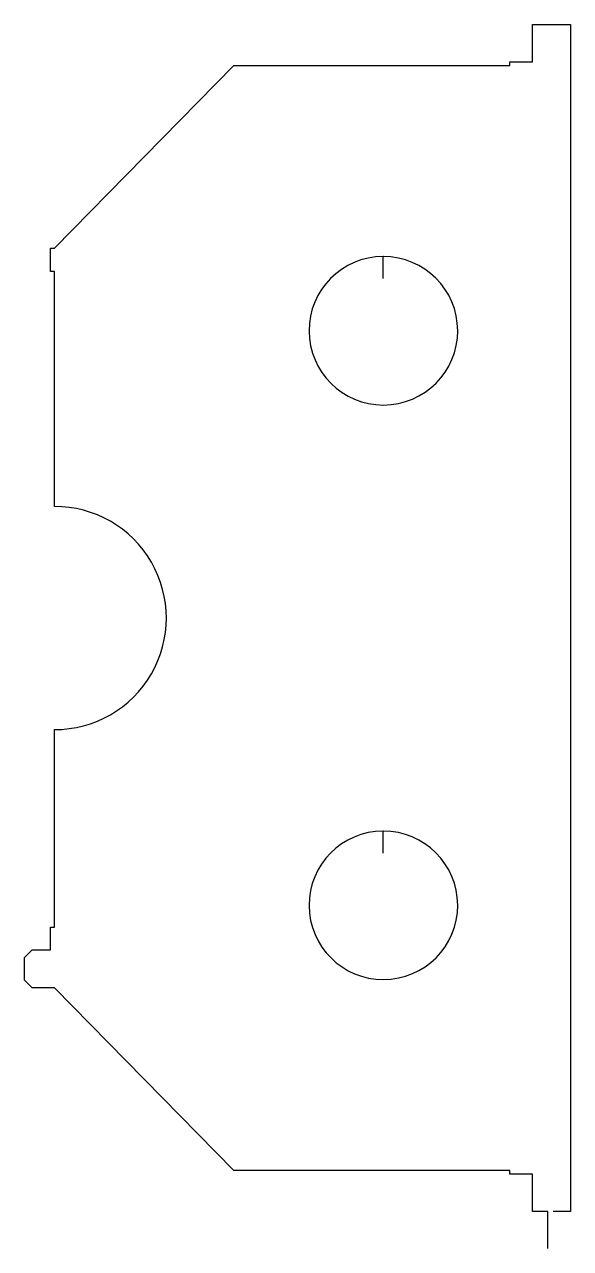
# Model space of a CAD drawing. Extents: x 62 to 135, y 1318 to 1482.
import ezdxf

# ---------------------------------------------------------------- set-up
doc = ezdxf.new("R2010")
doc.units = 0

msp = doc.modelspace()

# ---------------------------------------------------------------- linework, layer by layer
for p, q in [((129.95, 1477.05), (129.95, 1482.05)), ((129.95, 1482.05), (135.05, 1482.05)), ((135.05, 1482.05), (135.05, 1322.95)), ((65.98, 1452.05), (89.98, 1476.55)), ((89.98, 1476.55), (126.95, 1476.55)), ((126.95, 1476.55), (126.95, 1477.05)), ((126.95, 1477.05), (129.95, 1477.05)), ((65.45, 1448.95), (65.45, 1452.05)), ((65.45, 1452.05), (65.98, 1452.05)), ((109.95, 1448), (109.95, 1450.95)), ((65.95, 1448.95), (65.45, 1448.95)), ((65.95, 1417.45), (65.95, 1448.95)), ((65.95, 1361.05), (65.95, 1387.55)), ((109.95, 1371), (109.95, 1373.95)), ((65.45, 1358.05), (65.45, 1361.05)), ((65.45, 1361.05), (65.95, 1361.05)), ((61.95, 1357.02), (62.98, 1358.05)), ((61.95, 1353.98), (61.95, 1357.02)), ((62.98, 1358.05), (65.45, 1358.05)), ((62.98, 1352.95), (61.95, 1353.98)), ((65.98, 1352.95), (62.98, 1352.95)), ((89.98, 1328.45), (65.98, 1352.95)), ((126.95, 1328.45), (89.98, 1328.45)), ((126.95, 1327.95), (126.95, 1328.45)), ((129.95, 1327.95), (126.95, 1327.95)), ((129.95, 1322.95), (129.95, 1327.95)), ((132.03, 1322.95), (129.95, 1322.95)), ((132.03, 1318), (132.03, 1322.95)), ((135.05, 1322.95), (132.73, 1322.95))]:
    msp.add_line(p, q)
for centre, radius, start, end in [((110, 1441), 9.95, 90.2879, 90), ((66, 1402.5), 14.95, 269.8084, 90.1916), ((110, 1364), 9.95, 90.2879, 90)]:
    msp.add_arc(centre, radius, start, end)

doc.saveas('drawing.dxf')
